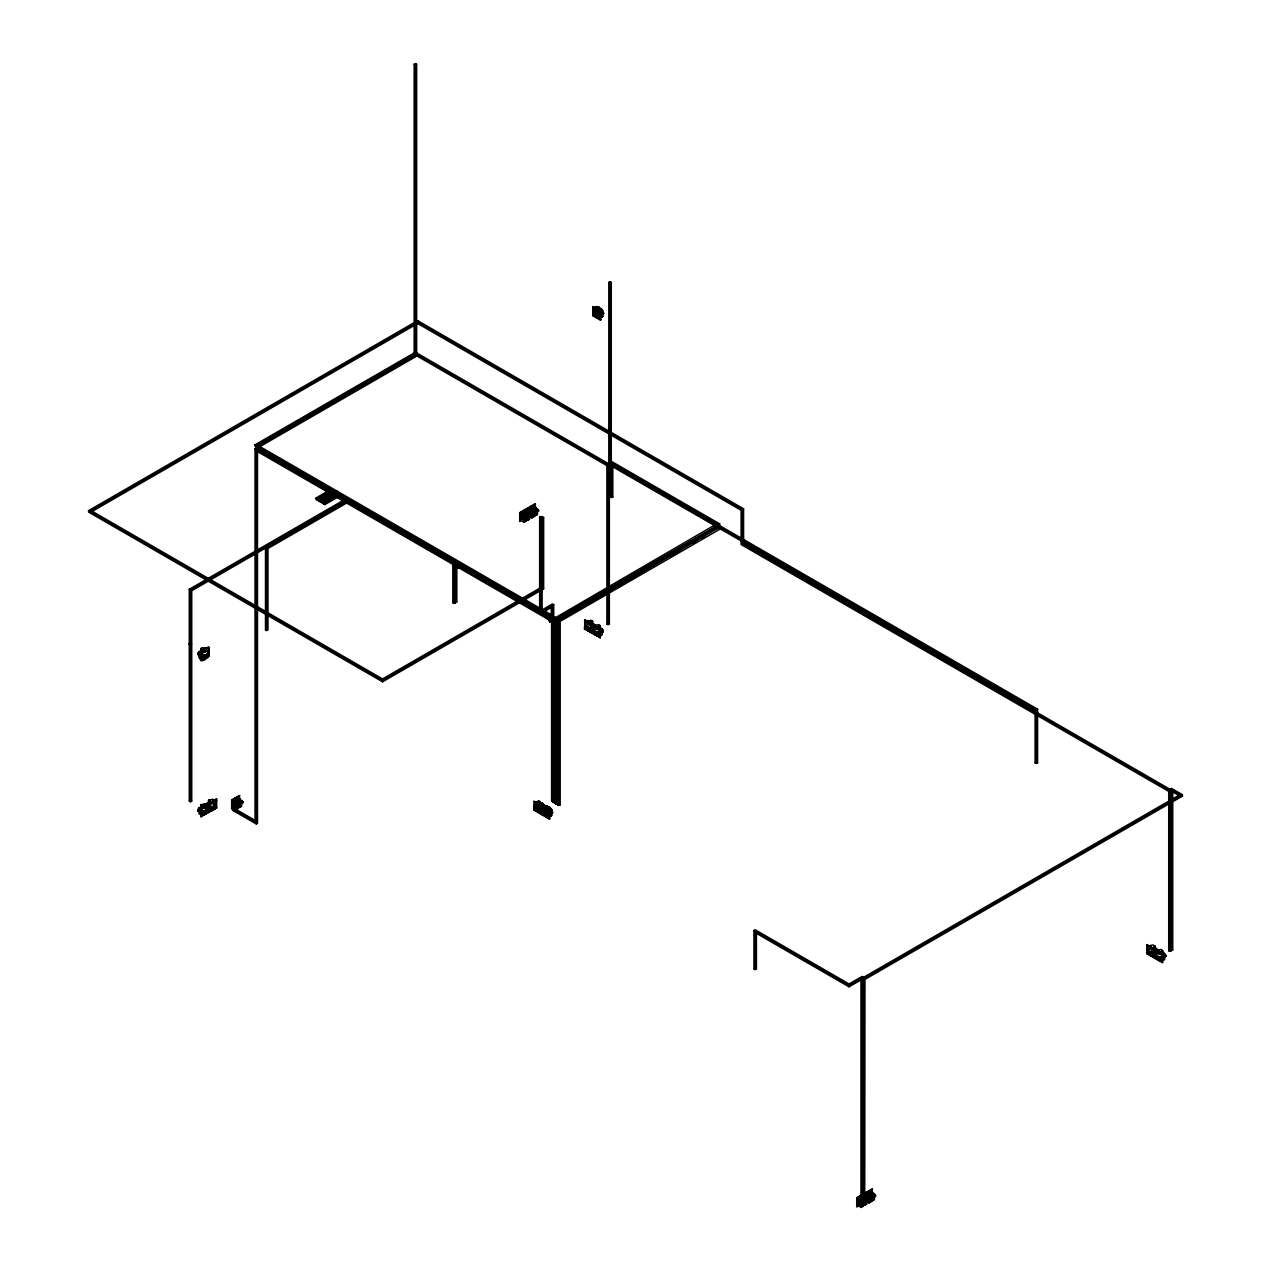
<?xml version="1.0" encoding="UTF-8"?>
<svg xmlns="http://www.w3.org/2000/svg" width="1271" height="1271" viewBox="0 0 1271 1271"><rect width="100%" height="100%" fill="white"/><g stroke="black" fill="none" stroke-linecap="round" stroke-linejoin="round"><path stroke-width="1.5" d="M557.731 804.861L557.731 619.93L717.273 527.83L719.736 529.244L560.193 621.36L560.193 804.861L557.731 804.861L560.193 804.861M558.954 805.576L558.954 620.645L719.736 527.115L719.736 529.244M606.887 588.521L606.887 465.599L416.967 355.959L260.571 446.248L258.124 444.818L416.967 353.116L609.349 464.185L609.349 588.648M608.11 589.363L608.11 464.9L611.272 463.073L716.653 523.922L554.649 618.151L554.649 803.081L555.888 803.796L557.111 803.081L557.111 619.581M201.12 655.995L201.422 655.471M201.724 648.814L202.661 648.178L201.422 648.401M203.265 655.471L203.439 654.279L202.661 655.105M204.536 654.549L204.599 654.946M202.502 651.642L200.802 650.673L198.959 651.737L198.959 657.6L201.882 659.284L207.427 656.09L207.427 652.706L208.635 651.673M201.12 804.734L201.326 806.434L202.502 805.671L200.802 804.686L200.802 806.815L198.959 807.879L198.959 813.742L201.882 815.442L207.586 812.328L208.523 806.942A5.227 3.019 -60 0 0 205.918 805.433L204.504 804.686M201.12 812.153L202.661 814.759L201.867 811.724M202.423 804.813L202.041 804.813M201.739 812.407L201.39 811.057A5.227 3.019 -60 0 1 204.011 806.545L205.727 805.353M201.279 811.756L201.739 816.061M202.804 811.343L203.392 810.501M206.966 808.769L206.617 809.484M209.381 800.269L209.048 800.809M208.984 801.779L209.111 801.111M209.572 811.708L209.413 807.26L210.192 810.231M208.968 807.705L207.967 807.657L208.651 808.07M210.509 806.91L210.684 806.1M212.813 805.973L213.004 806.45M214.227 804.241L214.227 805.274L214.068 804.146M216.197 804.05C215.45 800.031 217.5 811.724 209.572 810.993M208.428 808.467L207.427 805.48L206.649 805.925L206.649 803.447L208.508 802.382L208.508 800.253L212.813 799.364L214.354 801.493L215.117 801.048L215.959 804.146L215.879 803.272M232.085 805.417L231.942 803.113A5.227 3.019 -60 0 1 235.024 798.204A5.227 3.019 -60 0 1 238.694 798.172M232.736 804.114L231.973 804.527L232.085 803.208A5.227 3.019 -60 0 1 234.706 798.681L236.581 797.584A5.227 3.019 -60 0 1 239.218 799.078M237.645 808.277L236.803 808.992M237.582 807.879L237.041 807.927M238.201 800.698L238.583 801.048M239.345 800.651L242.586 801.81L242.427 802.779L235.659 806.688L231.973 804.273M239.409 801.731L238.726 802.446M520.189 517.249L521.269 516.185L524.653 518.139L524.653 519.204L520.76 517.011M520.077 517.106L521.269 517.249L521.269 520.633L524.192 522.317L526.194 521.158L526.194 516.01L527.735 515.12L527.735 520.268L525.431 520.808M526.194 521.158L524.796 521.015M535.726 507.844L534.964 507.399A5.227 3.019 -60 0 0 532.374 505.842L530.468 506.938A5.227 3.019 -60 0 0 527.862 511.466L526.432 513.738M527.084 513.913L526.639 515.073L527.433 514.056M526.957 513.087L527.926 512.88M530.658 514.501L532.342 514.771L532.342 513.706L527.115 512.642M528.529 519.458L528.116 519.823M528.498 518.679L528.577 517.647L529.038 519.299L529.197 518.409M532.883 516.582L533.661 516.328M533.741 509.067L534.313 509.02M533.645 516.233L532.263 516.582M534.249 510.021L535.139 509.607M536.267 514.914L536.044 515.279M535.885 514.517L537.188 514.374L536.267 513.214M857.528 1204.05L857.004 1200.952A5.227 3.019 -60 0 1 857.973 1198.474M857.417 1201.588L860.88 1204.606L860.88 1203.542L857.194 1201.683M862.231 1206.322L862.342 1205.178M864.963 1197.187L864.979 1198.06L865.964 1196.885L869.348 1198.839L869.348 1199.903L867.505 1199.729M870.111 1200.793C870.635 1200.364 869.332 1203.192 869.269 1201.715M871.572 1195.598L871.985 1194.629M871.112 1194.422L871.89 1194.057M872.033 1194.978L871.541 1195.773L871.572 1194.883M872.033 1194.073L875.338 1195.185L868.427 1199.188L868.427 1200.428L868.268 1198.918C885.252 1187.305 867.33 1204.844 865.043 1196.519M593.605 311.316L592.89 311.236M534.122 805.893L534.964 806.1M534.726 805.893L534.583 805.719M598.005 308.011L599.006 307.773M539.428 802.637L538.427 802.239M600.452 315.43L599.642 315.224M540.842 803.113L540.969 802.922M600.468 315.526L599.642 315.399M542.113 810.771L541.351 809.452L541.033 810.183M543.257 804.765L541.923 803.558L542.701 804.527M547.769 806.926L549.422 808.054L549.422 806.99L548.548 807.546M549.231 814.346L548.961 813.885M587.726 621.948L587.583 624.029L589.426 625.094L589.569 623.012L587.552 622.012A5.227 3.019 60 0 0 584.93 623.521L585.883 628.907L591.571 632.021M585.566 624.903L585.423 624.426M586.042 628.811L586.042 625.443L584.819 624.395L584.93 625.729M588.123 627.366L588.568 626.921M588.123 627.175L588.966 627.493M591.11 629.447L589.426 628.637L591.11 629.447L590.808 631.751L592.064 627.636A5.227 3.019 60 0 0 589.458 623.124L589.569 623.012M592.064 629.844L592.477 628.049A5.227 3.019 60 0 1 596.035 626.953A5.227 3.019 60 0 1 599.61 632.18L599.61 634.372M592.651 633.165L592.651 624.283L592.191 633.435L592.62 627.969A5.227 3.019 60 0 1 595.241 626.46L597.275 627.445L597.275 629.447L595.273 628.462L595.416 626.381L595.273 628.462M591.269 624.204L592.651 623.394L594.494 624.474L594.494 626.953L593.732 626.508L592.651 629.51M595.114 630.337L594.335 629.495M596.353 631.401L596.274 631.353M598.005 632.688L597.815 631.417M599.181 625.825L598.514 625.268L599.991 626.047M599.658 632.783L599.229 635.198M599.864 627.35L599.578 626.285M599.229 633.149L599.229 632.799M1147.109 949.373L1147.395 948.261A5.227 3.019 60 0 1 1150.001 946.752L1150.033 948.754L1150.033 946.768L1152.034 947.737L1151.876 949.818L1152.034 947.737M1148.873 950.486L1149.302 949.771L1149.302 950.803M1149.492 951.042L1149.27 949.914M1151.192 951.741L1151.383 952.376M1153.877 945.91L1154.719 946.228M1153.258 952.424L1152.416 952.726M1154.195 955.601L1154.036 957.46L1154.576 952.996L1153.575 955.935M1156.499 958.874L1154.958 958L1155.117 949.024L1155.26 957.81C1154.894 952.44 1153.528 953.234 1155.689 953.79M1155.085 952.694L1154.926 954.998M1158.501 956.221L1158.914 956.555M1161.503 951.375L1162.345 950.358L1162.187 951.312M1162.059 959.112L1162.298 957.794M1161.662 957.603C1163.187 959.351 1161.09 963.688 1157.547 959.51M1163.839 958.334L1164.172 958.62M201.739 656.122L201.946 655.693M208.349 652.357L207.268 655.995M208.523 652.992L207.586 655.772M201.422 807.53L201.326 805.862L202.661 808.245L200.659 807.975M198.038 810.548L201.962 811.931M203.567 810.866L202.788 811.565M208.523 809.15L207.586 811.915M216.229 804.702L215.26 807.164M216.038 803.447L216.229 802.509A5.227 3.019 -60 0 0 213.607 801L211.574 801.985L211.574 803.971L213.576 803.002L213.576 801M239.298 801.874L238.837 802.43M519.998 516.836L520.538 518.918M526.21 513.611L526.194 511.212M526.512 514.898L527.036 514.104L527.735 515.12M528.418 512.944L527.163 513.325L527.274 510.592L526.035 509.878L522.031 512.197L523.573 514.326L521.269 513.881L521.269 516.185M527.767 512.435L528.339 513.166M533.042 516.582L532.803 516.185M856.972 1202.064L858.275 1201.317L861.659 1203.272L861.659 1204.336L857.655 1202.747M857.56 1201.905L859.959 1203.192M208.428 652.309L208.682 650.879A5.227 3.019 -60 0 0 205.124 649.783A5.227 3.019 -60 0 0 201.549 654.994M208.968 807.085L209.238 808.912M520.506 517.122L523.89 518.409M527.115 512.69L528.116 512.626M860.88 1195.9L859.768 1196.504A5.227 3.019 -60 0 0 857.162 1201.031L857.274 1202.493M865.964 1197.949L864.963 1197.282L867.728 1198.696M598.863 308.106L598.927 307.169L596.623 306.549L594.161 307.979L593.859 313.476L595.702 314.541L596.163 312.507L593.239 310.823L592.779 306.819L592.779 315.701L600.468 320.149L600.929 310.998L593.239 306.549M598.784 318.274L602.931 316.241L602.39 313.619M600.007 318.449L602.772 316.32M535.123 803.177L539.111 801.223L544.195 805.401L541.891 802.827M537.887 801.048L539.889 802.907L539.889 801.493L539.73 802.462M551.725 809.929L550.2 807.625L545.577 805.48L542.812 807.625L542.812 812.407L545.418 813.218L544.353 812.598L544.353 813.662M541.573 812.233L540.032 812.773M547.737 817.205L551.884 815.172L551.423 812.773M548.961 817.396L551.725 815.251M601.231 309.473L598.927 307.169M588.235 627.429L588.505 626.905M590.348 627.048L590.793 627.969M591.714 621.98L592.493 621.614M591.65 622.377L591.619 622.965M592.429 628.954L591.587 628.557L592.731 628.78M597.434 631.703L598.276 632.608M547.118 806.37L549.263 808.149M547.801 807.292L549.12 807.705M1147.491 949.771C1147.078 946.466 1148.952 960.082 1147.888 949.151M1151.415 952.313L1151.033 951.645M1152.209 951.995L1153.115 952.662M1153.258 952.71L1152.336 952.043M1154.799 953.552L1154.068 953.171L1154.004 955.49M1156.991 954.219L1156.96 955.411M1162.504 951.868L1160.963 953.997L1162.504 953.107L1161.853 951.153M1162.488 957.984L1165.571 956.3M209.079 801.286L210.351 802.557M204.52 810.993L204.806 810.374M232.641 804.416L233.197 803.494L236.581 805.449L236.581 806.513L232.577 804.908M528.259 512.578L526.814 510.688M866.044 1203.812L865.186 1204.273M207.427 812.233L207.427 808.864L208.508 808.372M209.27 807.752L209.095 806.624A5.227 3.019 -60 0 1 211.701 802.096L211.574 801.985M205.918 813.678L206.966 812.503M214.116 804.352L213.862 805.163M240.807 805.893L240.966 805.75M862.278 1205.861L866.727 1204.257L866.727 1198.394L864.963 1197.902M865.885 1203.716L866.107 1204.415M870.127 1201.508L874.416 1199.808L874.416 1193.946L870.73 1191.817L870.73 1190.577L871.954 1192.532A5.227 3.019 -60 0 0 868.427 1191.372A5.227 3.019 -60 0 0 864.852 1196.599M600.007 314.954L600.087 315.256M592.302 628.525L592.032 628.43M592.969 628.954L592.477 630.257M599.277 636.819L599.419 632.736M599.419 633.308L603.121 631.576M1147.57 949.818L1148.491 950.184L1148.349 953.647L1154.036 956.745M1155.339 954.346L1156.197 951.248L1160.963 949.373L1164.649 953.647L1164.649 959.51L1161.726 961.194L1156.038 958.08L1156.197 954.616L1155.117 953.504M1162.345 962.608L1162.806 953.457L1162.345 962.608L1146.966 953.727L1146.966 944.846L1165.729 955.157L1162.107 958.255L1164.649 956.666M1163.505 957.238L1163.505 957.587M210.684 807.133L211.431 806.37M213.766 809.325L210.811 810.469L216.658 807.975L200.802 816.586L200.802 807.705L216.658 799.094L216.658 807.975M232.037 803.939L235.802 805.703L235.659 807.037L235.5 805.528L242.586 801.445L242.729 802.954L239.266 800.873M534.773 510.513L531.882 512.006L528.958 509.433L528.958 511.752L532.342 513.706M600.007 315.875L600.166 314.986M592.334 628.637L591.889 628.16M1153.798 946.196L1154.656 945.91M1149.588 951.01L1149.143 949.866M1161.265 960.383L1161.853 959.843M205.886 649.29L205.886 651.292L204.043 652.357L203.884 650.275L205.918 649.29A5.227 3.019 -60 0 1 208.523 650.784L208.492 651.642M204.965 658.219L208.968 656.265C195.4 670.055 198.276 646.748 208.968 647.384L208.968 656.265M206.077 657.615L203.122 658.712M521.73 512.006L521.73 512.197A5.227 3.019 -60 0 0 520.014 515.819L519.887 516.995L520.173 515.899A5.227 3.019 -60 0 1 522.778 511.371L524.685 510.275A5.227 3.019 -60 0 1 527.29 511.784L528.037 511.387M534.583 510.465L535.043 509.846M525.431 520.093L525.574 517.376M202.2 804.781L202.057 804.765M204.011 806.545L204.043 808.499L205.886 807.435L205.124 803.796L200.802 804.686M206.776 809.579L206.172 808.849L207.109 808.864M867.473 1192.071L869.491 1191.07L870.73 1193.946L872.732 1192.976L871.493 1191.372M414.187 64.265L415.426 64.964L415.426 353.64L257.505 444.818L259.046 445.708L256.583 447.138L255.042 446.248L255.042 444.818L414.187 352.941L414.187 64.265L415.426 63.55L416.65 64.265L416.65 354.355M415.426 64.964L416.65 64.265M543.654 588.807L541.192 587.377L541.192 517.567L542.431 516.852L543.654 517.567L543.654 588.807L382.571 681.796L88.573 512.054L88.573 510.64L417.651 320.642L743.583 508.813L743.583 543.098L742.343 543.813L742.343 509.528L743.583 508.813M743.583 543.098L1171.195 789.99L1171.195 950.756L1168.732 950.756L1168.732 791.404L741.12 544.528L741.12 510.243L417.651 323.485L91.035 512.054L91.035 510.64L417.651 322.071L742.343 509.528M267.768 440.322L271.2 438.336M283.179 431.425L286.595 429.439M291.726 426.484L295.158 424.514M300.29 421.543L303.705 419.573M315.685 412.646L319.116 410.676M324.248 407.705L329.38 404.75M332.795 402.764L337.927 399.809M348.206 393.883L353.338 390.912M360.186 386.956L370.449 381.03M390.991 369.178L394.407 367.208M406.386 360.281L409.802 358.311M257.505 450.156L257.505 823.211L256.265 823.926L233.197 810.596L234.42 808.467L256.265 821.082L255.042 821.781L255.042 448.727L256.265 448.028L330.651 490.971L317.273 498.693L316.034 497.978L316.034 499.408L317.273 500.107L320.61 498.184M256.583 447.138L256.583 449.267L259.046 447.837L333.733 490.971L333.733 492.385M608.11 464.9L416.967 354.53L259.348 445.533L259.348 447.662L260.571 446.947L336.815 490.971L336.815 492.385M714.191 525.336L608.809 464.503L608.809 282.416L610.032 281.701L611.272 282.416L611.272 463.073M608.809 282.416L611.272 282.416M594.161 307.979L597.863 306.74M594.32 309.489L595.543 310.203L595.543 309.314L594.161 308.678L594.32 310.728L598.466 312.952L598.323 311.967M594.32 309.663L594.161 315.081L595.543 315.701L593.541 312.062L593.239 315.43L600.929 319.879M593.239 310.823L598.927 313.746L599.388 315.971M595.543 309.314L595.241 311.268M596.163 309.663L597.545 310.283L597.386 311.268L596.163 309.663L596.464 311.792M594.32 311.443L595.702 314.541M594.002 311.967L594.939 311.443L593.859 313.476M600.627 309.759L600.786 308.249M594.463 312.587L593.239 312.237M595.4 308.154L598.784 310.108L601.247 308.678L602.772 310.998M598.323 311.792L599.388 312.587M595.241 313.746L596.464 314.287M599.388 313.476L598.005 315.701L598.927 315.176L596.321 314.906L598.164 315.971L598.625 313.921L596.321 313.127L598.164 314.191L598.164 317.385C600.23 318.942 599.785 314.731 599.388 315.43M596.464 313.397L597.386 312.857L597.386 314.287M599.388 311.713L599.086 314.191L600.007 314.731C603.503 309.886 602.39 316.193 602.629 313.397M598.784 310.108L600.007 311.347L602.47 309.933M592.779 315.701L593.541 312.062M593.541 310.632L593.541 307.439L600.007 311.522L600.929 310.998M599.547 311.617L598.164 310.998L598.466 312.952M599.388 312.412L599.245 313.572L598.323 313.031M595.543 315.701L595.4 313.667M598.323 316.59L598.466 315.43C595.654 313.111 599.165 319.021 596.163 316.415L596.464 315.526M596.163 316.415L596.464 312.332L595.543 314.287L596.464 313.746L594.939 312.857M602.47 312.777L603.55 312.857L603.55 314.287M597.545 316.145L596.163 315.526M600.389 314.763L603.55 312.857M598.323 316.415L599.388 317.21M602.47 313.842L602.931 310.902L600.309 312.412L600.007 311.347M599.928 315.748L602.931 314.112M603.391 314.016L600.198 315.462M599.388 317.035L594.32 313.222M600.309 311.347L600.007 319.339L600.007 316.145M316.034 497.978L328.188 490.971L328.188 492.385L256.265 450.855L256.265 823.926M333.733 490.971L318.814 499.582L318.814 500.996L317.575 500.297L317.575 498.868L331.27 490.971M325.63 495.277L330.651 492.385M325.281 499.042L320.34 501.886L319.116 501.187L319.116 499.757L334.352 490.971L334.352 492.385M319.116 499.757L320.34 500.472L336.815 490.971M543.956 610.557L552.504 615.498L551.264 616.197L337.117 492.56L321.881 501.362L321.881 502.776L320.657 500.647L337.117 491.146L540.54 608.587M330.222 496.183L333.51 494.292M322.199 501.537L337.117 492.926L552.806 617.452L555.57 617.277L552.806 618.866L337.117 494.34L323.422 502.252L322.199 501.537L322.199 502.951L323.422 503.666L328.554 500.695M328.649 498.868L332.033 496.913M323.74 502.426L337.117 494.689L346.348 500.027L346.348 501.441L337.117 496.119L323.74 503.84L323.74 502.426L324.963 504.555L323.74 503.84M324.963 504.555L337.117 497.533L343.885 501.441M265.607 548.055L191.73 590.713L191.73 643.825L189.268 643.825L189.268 589.283L343.885 500.027M190.507 644.54L190.507 589.998L346.348 500.027M265.496 547.054L346.649 500.202L456.813 563.8L455.272 566.103L455.272 602.708L454.033 603.407L452.81 602.708L452.81 564.689L454.351 563.8L454.351 565.214L346.649 503.046L267.959 548.484L267.959 629.844L266.735 630.543L265.496 629.844L265.496 547.054L266.735 547.769L346.649 501.616L454.351 563.8M270.755 545.084L275.918 542.113M291.377 533.185L299.956 528.228M313.699 520.284L325.726 513.341M337.752 506.398L341.2 504.428M189.268 643.825L190.507 643.11M189.268 644.19L191.73 644.19L191.73 801.048L190.507 801.763L189.268 801.048L189.268 644.19L190.507 643.476M200.802 650.673L200.802 648.544L205.124 647.654L206.649 649.783L207.427 649.338L208.047 651.467M206.649 648.544L202.661 650.847L201.469 649.465L201.406 650.339L202.502 649.513L202.661 652.087L200.659 651.816M205.886 648.448L205.124 648.893L205.124 647.654M197.879 653.421L208.968 647.384M197.879 654.311L198.498 652.881L201.882 654.835L201.279 655.375M201.739 652.087C205.886 650.196 199.325 652.452 201.882 654.835M208.651 648.274C204.345 650.911 210.493 646.033 208.508 650.132M197.879 654.486L201.882 655.915L201.739 659.903M198.816 653.961L201.342 655.328M204.424 651.419C206.855 649.322 203.551 653.659 204.345 650.752L205.425 650.307L205.425 651.372L205.425 650.307M198.816 655.026L199.039 653.993M201.882 653.961L202.041 652.261M200.119 655.502L200.04 655.471M202.343 656.71L202.661 659.014L202.343 656.71C205.854 653.358 202.979 661.047 202.804 657.329L203.884 656.885L202.804 657.329M205.727 656.885L205.727 654.756L207.268 653.866M206.045 655.645L206.966 655.105L206.045 656.71L206.808 655.026M204.504 657.679L204.202 656.71L205.584 656.09L204.345 657.87M208.508 654.215L208.651 656.09L200.802 660.443M206.887 655.502L205.966 656.043L206.966 655.725M203.884 657.329L202.883 657.997L203.884 657.504M265.496 629.844L266.735 629.129M535.584 504.015L520.046 512.817L519.728 521.523L519.728 512.642L535.123 503.761L535.584 509.878L537.426 508.813L537.426 514.676L533.264 516.36L533.264 511.212L535.425 510.688L535.425 515.835M520.189 514.676L521.571 512.102M525.273 509.973L526.655 509.178M529.419 507.574L527.417 508.193M528.069 510.132A5.227 3.019 -60 0 1 533.121 505.651L534.503 504.825M529.737 507.749L531.262 509.878L529.737 507.749L533.725 505.445L534.964 507.399M523.271 511.832L524.351 511.387L523.271 512.896L523.271 511.832L523.573 514.326M523.35 512.499L524.272 511.975M523.35 512.324L524.272 511.8M526.035 509.878L526.035 511.133L527.274 510.592M534.964 506.16L533.725 506.684L533.725 505.445M523.43 512.991L524.653 512.451L527.878 514.326L529.737 513.262L529.737 519.124L527.735 520.268M531.262 508.638L532.342 508.019L535.584 509.878M528.958 511.752L526.035 513.262L526.035 515.39L524.192 516.455L522.81 514.771M535.584 507.749L533.725 508.813L533.725 510.942L532.342 510.148L530.5 511.212M522.81 515.661L524.653 514.596L526.035 515.39M520.649 517.44L523.89 519.474M520.189 518.949L520.967 519.378M524.192 518.949L522.81 519.029L522.81 517.964L524.192 517.869M529.737 513.961L530.801 515.661L530.658 513.436L530.5 515.486L523.731 519.394M537.426 509.528L538.507 511.212L538.348 509.703L531.262 513.786L531.262 515.216L531.421 513.881L538.507 509.798M521.73 519.648L520.046 520.633L521.73 519.823M523.731 518.314L523.731 519.744L523.573 518.234C539.984 508.893 524.669 517.742 524.653 518.139M529.737 514.676L530.5 514.596M537.426 510.243L538.507 510.148M531.421 514.946L538.189 511.037L538.189 509.973M523.573 519.648L530.801 515.486M531.262 515.216L538.507 511.037M525.574 519.474L525.431 520.459M532.66 516.28L533.121 515.661M533.121 515.12L532.581 515.343M537.188 514.278L536.346 513.961M528.958 516.185L531.882 517.869L533.884 516.725L533.884 511.578M456.813 563.8L454.033 565.404L454.033 603.407M454.351 565.579L457.115 565.754L457.115 563.974L455.892 566.469L457.115 565.754M539.651 516.677L542.113 516.677L539.651 516.677L539.651 612.781L540.89 613.496L552.504 606.791L552.504 618.341M457.115 568.598L458.354 566.103L458.354 567.883L455.574 567.708L455.574 602.533L454.351 601.819M541.192 517.567L543.654 517.567M610.35 464.122L610.35 497.009L612.813 497.009L612.813 465.567M610.35 497.009L612.813 497.009M452.81 602.708L455.272 602.708M455.574 602.533L456.813 601.819L456.813 566.993M541.192 587.377L382.571 678.952L91.035 510.64M88.573 510.64L382.571 680.382L542.431 588.092L542.431 518.282M189.268 801.048L191.73 801.048M209.048 801.826L210.192 801.223L210.351 803.796L208.349 803.526M542.542 609.699L552.504 603.947L553.727 604.662L553.727 617.627M197.879 809.579L216.658 799.094M553.727 604.662L542.113 611.367L542.113 587.695M197.879 810.453L201.279 812.407M201.279 811.343L201.739 808.245L203.265 807.355M208.968 806.91L209.429 803.796L211.113 803.002L209.572 803.892M216.356 799.983C212.066 802.605 218.151 798.061 216.197 801.842M197.879 810.819L200.723 809.182L197.879 810.819L197.879 809.389L201.279 811.534M201.882 808.324L203.424 807.435M204.345 806.91L205.425 806.465L205.425 807.53L204.345 807.975L204.504 806.99M208.508 812.153L208.508 804.336L206.966 805.226L208.651 804.416L208.508 806.291M213.115 802.017L212.035 802.462C211.955 805.909 213.814 800.095 212.956 803.002M205.425 807.085L204.504 807.625M212.193 803.002L213.115 802.637M205.425 806.91L204.504 807.435M212.193 803.177L213.115 802.462M198.816 811.168L199.039 810.151M209.572 805.671L209.429 803.796M199.658 811.931L200.04 811.613M216.324 803.765L215.117 804.416L215.117 807.8M202.343 812.852L202.661 815.172L202.343 812.852C206.41 811.406 202.089 815.045 203.725 812.947M205.727 810.898C209.413 807.562 202.518 815.204 207.586 812.328M211.574 807.53L210.033 808.42L210.351 810.723L210.192 808.499C213.957 806.863 209.842 810.644 211.431 808.499M213.576 806.545L215.117 805.671L213.576 806.545L213.576 808.69L215.276 807.879M202.502 812.947L204.043 812.058M206.808 811.168C204.631 812.836 207.872 809.881 206.966 812.328M214.656 806.815L213.576 807.26L214.656 806.815L214.656 807.879M204.504 812.947L204.345 814.012L205.425 812.153L205.187 813.265M208.651 810.453L208.651 812.233M209.572 809.929L209.572 811.343L210.97 810.723M211.892 808.42L213.274 807.8L212.035 809.309M206.045 812.233L206.966 811.708L206.045 812.407M211.574 809.039L210.652 809.754M213.035 808.022L212.893 808.817M214.656 807.26L213.655 807.752L214.577 807.212M210.573 809.706L211.574 809.214M202.343 814.997L203.884 814.107M204.202 813.917L205.425 813.218M210.033 810.548L211.574 809.659M205.124 814.457L202.041 815.871L201.882 814.361M200.802 816.586L216.356 807.8L216.197 805.925M235.199 807.307L231.656 808.817L231.656 799.936L239.345 795.503L239.806 801.62L241.649 800.555L241.649 806.418L237.502 808.102L237.502 802.954L239.663 802.43L239.663 807.578M239.806 795.757L231.958 800.11L232.116 809.087M232.116 801.985L233.657 799.491M233.959 799.491L235.5 801.62L233.959 799.491L238.726 796.567M233.197 803.494L233.959 800.73M237.963 798.426L239.965 798.696L239.186 799.141L237.963 797.187L237.963 798.426L241.649 800.555M238.122 798.522L239.186 797.902M235.5 800.38L239.806 799.491M457.115 566.818L548.5 619.581L550.963 618.151L550.963 619.93L549.723 619.231M233.197 801.175L235.5 801.62M558.652 803.971L556.19 803.971L556.19 619.041L715.732 526.941L715.732 524.812L717.273 523.922L717.273 525.336M234.738 802.065L234.738 802.954L236.581 801.89L237.963 802.684L237.963 800.555M548.5 619.581L549.723 622.059L554.347 619.406L554.347 802.907L553.123 802.192L553.123 618.691L554.347 619.406M556.19 619.041L557.429 619.755L716.955 527.656L716.955 525.511L719.736 523.922L718.194 526.226M554.649 618.151L555.888 618.866L715.43 526.766L715.43 524.621L610.032 463.788L610.032 283.115M717.273 527.83L717.273 525.701L718.496 524.987L1037.581 709.202L1037.581 762.854L1035.118 762.854L1035.118 710.616L718.496 527.83M232.116 806.068L233.356 807.307M234.738 802.954L236.12 803.765L237.963 802.684M232.116 806.243L232.116 807.657M236.12 806.243L234.738 806.338L234.96 805.306M241.585 801.493L241.808 802.43M587.996 601.755L591.428 599.769M603.439 592.842L606.871 590.856M612.018 587.885L615.434 585.899M620.582 582.928L624.013 580.958M636.024 574.015L639.456 572.045M653.183 564.117L661.762 559.161M668.625 555.205L673.773 552.234M711.506 530.436L714.938 528.466M233.657 806.958L231.958 807.927L233.657 807.133M234.738 806.338L232.577 804.734M242.729 801.54L235.659 805.798L236.581 805.449M241.649 801.985L242.729 801.89M235.5 806.958L242.729 802.779M568.947 614.529L572.379 612.543M577.527 609.572L580.958 607.586M592.969 600.659L596.401 598.673M610.112 590.761L615.259 587.79M634.134 576.891L639.281 573.92M670.167 556.094L680.446 550.152M692.457 543.21L695.888 541.239M701.036 538.269L704.468 536.283M236.803 807.085L236.883 808.022M240.505 804.956L240.346 805.925L241.045 805.449M240.426 805.973L241.331 805.83M233.197 810.596L234.42 808.467M233.197 804.559L233.197 807.927L236.12 809.611L238.122 808.467L238.122 803.32M584.501 620.121L600.341 628.732L600.341 637.613L584.501 629.002L584.962 619.851L603.264 630.416L603.264 631.846M584.803 620.995C588.727 621.424 582.849 623.553 584.962 620.915M590.808 622.329L588.044 620.566L586.805 622.52L586.042 622.075L585.423 625.094M587.266 622.25L590.808 620.2L592.651 621.265L592.651 623.394M588.187 622.949L589.109 624.554M588.044 623.664L589.045 624.156L588.123 623.441M592.651 621.265L591.269 622.075L592.35 623.934L590.808 624.824L592.35 622.695M588.505 630.956L584.803 628.811L585.121 627.048L584.501 629.002M591.428 624.998C591.952 628.97 591.698 623.267 590.189 624.109M586.185 626.603L587.726 627.493L586.185 626.603L586.185 628.732L587.583 629.701L587.726 627.493M586.662 627.747L587.583 628.287L586.662 627.747L586.662 628.811M585.883 628.51L585.295 626.968M586.582 628.239L587.504 628.78M586.582 628.414L587.424 629.002M592.493 625.443C596.369 625.872 590.665 627.969 592.651 625.348M594.494 624.474L593.112 625.268L593.112 624.379M588.266 629.844L588.044 628.732L588.123 629.923M587.583 629.352L587.424 628.382M594.494 625.888L598.498 624.649L600.341 625.713L600.341 627.842L602.2 628.907L602.2 634.769L599.277 636.453L593.573 633.355L593.176 629.463M588.886 629.479L588.886 630.368M588.966 629.526L589.109 630.591L588.044 629.796M589.728 629.526L590.65 630.066L589.728 629.526L589.426 630.766L589.569 628.557M592.191 628.811L591.921 627.731A5.227 3.019 60 0 0 588.346 622.52A5.227 3.019 60 0 0 584.787 623.616M589.649 630.019L590.57 630.734L589.569 630.066M596.814 627.938C594.701 625.713 597.91 630.734 596.655 628.017M595.734 627.938L596.655 628.637M590.65 631.131L590.65 630.066M595.734 628.112L596.735 628.589M591.571 632.37C591.015 628.271 592.985 634.944 590.046 631.846L590.189 631.751M597.275 627.445L597.116 627.54A5.227 3.019 60 0 1 599.753 632.084L599.578 632.815M600.341 625.713L598.959 626.508L600.039 628.382M596.194 635.389L592.493 633.26L592.493 631.48L593.573 632.942M599.118 629.447C599.864 633.419 599.086 627.667 597.878 628.557M593.732 631.131L595.273 632.021L595.416 634.054L593.891 633.165L593.891 631.036L595.416 631.925L595.575 634.324L595.956 633.387M600.341 627.842L598.959 628.637L600.802 629.701L602.2 628.907M606.887 594.463L606.887 624.204L609.349 624.204L609.349 592.604M594.351 632.195L595.273 632.72L594.351 632.195L594.351 633.26M594.192 632.72L595.193 633.387M594.192 632.91L595.193 633.212M606.887 624.204L609.349 624.204M595.273 633.8L595.114 632.815M598.816 633.879C595.559 629.955 600.722 639.043 598.339 634.499L597.275 634.054L598.339 634.499M597.735 628.462L599.419 629.256L599.277 632.021L602.661 630.066L603.264 631.655M596.957 633.879L595.734 633.165L595.813 634.372C597.751 636.056 596.528 632.561 596.576 634.817M603.264 630.416L599.88 632.545M599.88 633.435L602.661 631.131M597.354 634.451L598.276 635.166L597.275 634.499M599.499 633.387L602.2 631.925M598.339 635.564L598.196 634.594M599.277 637.168L596.989 635.881M534.042 801.318L549.882 809.929L549.422 819.08L534.042 810.199L534.042 801.318L549.422 810.199L549.422 819.08M537.426 808.769L537.426 806.99L534.503 805.306L534.805 801.937L541.573 805.846L541.573 809.039L540.35 808.69L540.35 810.104L541.573 810.453L540.35 810.104M535.584 803.081L536.807 803.796L535.584 803.081L536.505 805.75L536.807 803.796M535.425 802.462L539.111 801.223M535.584 803.971L536.505 805.75M535.584 804.146L535.425 809.579L536.807 810.199L537.728 806.815L537.426 810.898L538.809 811.534L537.426 810.008M540.032 801.763L540.191 802.732C542.526 805.798 541.605 800.841 541.573 803.717M534.503 805.306L540.191 808.245L540.652 810.453L535.584 807.705M535.726 805.131L535.123 807.975L537.728 808.769M538.65 806.815C538.173 803.463 539.81 806.434 537.426 805.036L537.569 804.066L537.569 806.37C540.223 809.977 539.682 803.923 539.428 806.37L540.811 806.99L540.493 808.054L539.571 807.53M549.882 818.81L534.503 809.929L534.503 806.735L536.648 809.389M535.584 805.925L536.966 809.039M537.426 805.036L537.569 806.37M535.726 807.085L534.503 806.735M536.648 802.637L540.032 804.591L542.495 803.177M536.807 808.769L537.728 808.245L535.123 807.975L540.191 810.723M536.648 808.149L536.648 809.214M538.809 811.534L537.569 810.819L537.569 807.625L539.889 808.42L539.428 810.453L537.569 809.389L540.191 809.659L539.269 810.199L540.652 807.975M539.571 805.401L540.811 806.1L539.428 805.48M540.032 804.591L541.271 805.846L543.734 804.416M534.042 810.199L534.805 806.545M534.503 802.112L541.271 806.021L542.193 805.48M547.118 814.902L545.736 811.788L547.579 812.852L547.579 814.632L545.275 813.837L546.339 811.788L545.116 814.457L546.498 815.966L545.116 815.347L545.116 811.438L542.193 809.754L542.193 806.545L549.263 810.278L548.961 818.27L548.5 810.548L547.118 809.929L548.198 812.503L547.277 809.834M551.582 619.581L551.582 801.318L552.806 800.603M538.507 809.389L539.73 809.929L539.428 811.883L539.571 810.898M540.35 808.69L540.811 806.1M544.195 810.199L543.273 807.53L544.496 808.245L544.353 810.104L542.955 809.834M543.114 806.91L546.816 805.671M551.582 801.318L554.045 801.318M553.123 802.192L554.347 801.493M544.496 808.245L543.114 807.625M547.737 806.195L547.579 807.355M542.193 809.754L547.88 812.677L548.341 814.902M554.649 803.081L557.111 803.081M539.428 810.993L540.652 811.534M542.193 811.168L543.416 811.534L542.193 811.168L542.193 814.361M546.196 810.104C546.228 807.53 543.686 810.564 546.339 810.199M549.58 807.26L551.884 809.834L552.504 812.852M556.19 803.971L557.429 803.272M544.353 807.085L547.737 809.039L550.2 807.625M542.812 812.407L543.893 810.374L542.955 810.898L545.418 811.263M540.985 809.722L541.271 813.837L541.271 810.644M544.496 811.788L544.496 814.632L543.416 813.122M545.275 810.819L547.277 811.962M548.5 810.548L547.118 809.929M547.737 809.039L548.961 810.278L551.423 808.864M542.495 810.993L541.732 814.632L541.732 805.75M542.193 806.545L548.961 810.453L549.882 809.929M543.114 814.012L543.273 810.374L544.655 813.488M544.496 813.218L545.418 812.677M551.884 809.834L549.263 811.343L548.961 810.278M545.418 812.328L546.959 813.218L548.341 812.407M546.196 813.837L547.42 814.361L547.118 816.316L547.42 815.442M545.116 815.347L546.498 815.966M551.582 812.328C551.741 815.807 550.629 810.12 552.504 811.788L552.504 813.218M548.039 813.122L548.961 813.662L551.423 811.708M552.504 811.788L549.342 813.694L551.884 812.503M548.039 814.552L548.961 815.076M548.881 814.679L552.504 813.043M717.273 525.701L1036.342 709.917L1037.581 709.202M1035.118 762.854L1037.581 762.854M756.42 931.929L756.42 968.867L755.196 969.582L753.957 968.867L753.957 930.499L755.196 929.784L849.044 983.976L862.199 976.382L863.422 977.081L863.422 1201.81M753.957 968.867L756.42 968.867M1172.736 790.514L1172.736 949.866L1170.273 949.866L1170.273 789.1L1171.497 788.385L1182.427 794.693L1182.427 796.107L864.963 979.401L864.725 1205.401M742.343 543.813L1169.956 790.689L1171.195 789.99M753.957 930.499L849.044 985.39L863.422 977.081M863.184 1201.143L863.184 1206.29L862.501 977.971L1179.965 794.693L1179.965 796.107L1171.497 791.229L1171.497 950.581M755.196 969.582L755.196 932.628L849.044 986.82L862.199 979.226L862.199 1202.525L860.96 1201.81L860.96 978.511M862.501 977.971L863.724 978.686L1182.427 794.693M1147.427 945.64C1151.192 948.595 1146.426 944.051 1147.427 947.594M1156.96 951.693L1156.96 949.199L1153.274 944.941L1149.27 946.005L1147.888 949.818M1151.574 948.23C1149.461 946.005 1152.686 951.01 1151.415 948.309M1150.573 948.182L1151.415 948.929L1150.573 948.357M1155.117 946.005L1153.734 946.8L1154.799 948.659M1147.57 951.772L1146.966 953.727M1154.036 951.423L1154.195 949.548L1152.654 948.849M1154.799 947.419L1153.274 949.548L1156.96 949.199M1150.191 952.217C1146.299 949.898 1152.034 953.171 1150.652 954.521M1148.952 952.567L1150.033 953.012L1148.952 952.567L1148.952 953.647L1149.111 952.487M1149.032 952.98L1149.953 953.679M1148.349 953.647L1150.191 954.346L1150.033 952.313M1149.032 953.155L1149.953 953.504M1155.117 950.088C1158.707 953.043 1154.052 948.468 1155.117 952.043M1148.952 954.171L1150.954 955.681M1150.493 953.457L1151.574 955.061M1150.033 954.092L1149.89 953.107M1152.193 955.331L1152.034 953.282L1153.575 954.171L1153.274 956.475L1152.034 954.346L1153.115 954.791L1152.495 956.57L1154.036 957.46M1156.96 950.613L1159.263 950.358M1156.197 951.248L1158.183 950.978L1158.183 949.739M1154.116 953.631L1154.529 952.376A5.227 3.019 60 0 0 1151.907 947.848L1151.907 947.848M1153.575 954.171L1151.876 953.377M1158.342 952.138L1159.263 953.727M1158.183 952.662L1159.12 953.377M1157.722 951.201L1157.722 953.202L1158.04 950.708L1157.118 951.423M1158.183 952.837L1159.184 953.329M1159.724 952.186L1159.581 954.267L1159.724 952.186L1157.69 951.185M1161.424 951.248L1162.806 950.438M1155.45 956.142L1156.038 957.683L1155.117 956.126M1160.185 953.202L1161.885 953.997L1161.726 955.856M1157.881 956.666C1154.402 953.091 1159.756 960.574 1158.262 958.223M1156.658 957.015L1157.722 957.46L1156.658 957.015L1156.658 958.08L1156.801 956.92M1161.885 953.997L1160.185 953.377M1156.721 957.413L1157.659 957.953M1156.038 958.08L1157.881 958.795L1157.722 956.745M1156.721 957.587L1157.579 958.175M1168.732 950.756L1171.195 950.756M1164.649 953.647L1160.963 953.997M1158.342 958.08L1159.12 959.589M1159.724 957.73C1160.121 963.339 1158.31 955.236 1161.265 958.62L1160.963 960.924L1159.724 958.795L1160.804 959.24M1161.726 954.092L1161.726 956.745L1165.11 954.791L1165.729 956.396M1158.183 957.905L1158.421 959.017M1165.11 955.856L1161.694 957.889L1161.726 961.909M1161.106 958.699L1159.581 957.81M1165.729 956.57L1165.729 955.157L1162.187 953.282M1160.645 959.764L1159.724 959.24L1160.725 959.907M1160.804 960.304L1160.645 959.319M860.26 1205.146L856.733 1206.656L856.733 1197.775L861.341 1195.105M864.423 1193.326L872.113 1188.893L872.573 1195.01L874.416 1193.946M861.531 1195.312A5.227 3.019 -60 0 0 858.735 1197.361L857.035 1197.949L857.194 1206.91M870.111 1190.577L871.652 1189.688M857.194 1198.029L861.802 1195.376M864.884 1193.596L872.573 1189.148M861.341 1196.519L860.26 1196.964L860.578 1199.459L859.037 1198.569L859.037 1197.33L861.706 1195.789M866.727 1192.881L868.268 1195.01L866.727 1192.881L870.73 1190.577M869.03 1193.151L869.03 1192.087L867.966 1192.976M861.198 1196.885L860.34 1197.632M860.26 1197.584L861.261 1196.917M857.353 1199.729L856.733 1197.775M858.275 1201.317L859.037 1198.569M860.26 1198.029L861.198 1197.504M864.884 1195.376L865.043 1193.676M865.964 1196.885L866.727 1194.12M870.889 1191.912L871.954 1191.277M861.341 1197.584L859.037 1197.33M868.268 1193.771L869.348 1193.151M858.275 1199.014L860.578 1199.459M865.964 1194.565L868.268 1195.01M867.505 1195.455L867.505 1196.345L869.348 1195.28L870.73 1196.075L870.73 1193.946M857.655 1202.573L859.959 1203.891M865.424 1198.076L867.807 1199.363L860.737 1203.446M857.353 1203.987L857.194 1205.496L858.576 1204.701M864.884 1199.459L866.727 1198.394M867.505 1196.345L868.887 1197.139L871.811 1195.455M859.959 1203.002C860.34 1205.941 858.878 1201.842 861.198 1203.002M866.727 1199.093L867.807 1200.793L860.578 1204.781L867.807 1200.618L867.648 1198.569L867.505 1200.618L860.737 1204.527M870.889 1196.71L870.889 1201.858L870.27 1196.345L872.414 1195.82L871.572 1195.153M866.647 1199.316L864.344 1197.997M874.353 1194.883L875.497 1196.345L868.427 1200.428M867.648 1199.284L860.578 1203.367L860.737 1204.876M857.194 1205.845L858.735 1204.781M859.8 1204.161L861.198 1204.082M867.807 1199.538L861.039 1203.637M868.427 1200.078L875.195 1196.17L875.195 1195.105M868.268 1200.348L875.497 1196.17M862.501 1202.7L864.963 1202.7L863.724 1201.985M873.113 1198.442L873.193 1199.363L873.193 1198.474M858.275 1202.382L858.275 1205.766L861.198 1207.45L863.184 1206.29M865.964 1201.317L868.887 1203.002L870.889 1201.858M206.887 808.531L206.252 809.627M526.734 515.089L527.036 514.104M204.154 658.712L201.882 659.633L201.39 657.123M203.122 814.87L206.077 813.758L206.808 812.233M530.5 513.532L531.882 513.436M531.421 514.056L531.421 515.12M523.731 519.569L524.033 518.504M234.738 805.274L236.12 805.179M235.659 806.863L235.961 805.798M867.505 1198.664L868.887 1198.569M592.032 623.06L591.73 622.075M591.889 629.081L591.571 632.72M589.299 631.449L590.348 631.449M1151.764 956.173L1152.813 956.173M601.247 316.86L602.47 317.035M551.423 815.966L549.58 815.442M202.359 658.473L201.771 657.933M205.251 810.485L205.044 811.12M599.626 627.493L599.753 626.762M588.346 631.036L589.458 631.353M597.148 635.802L594.192 634.054M1151.907 956.094L1149.111 954.044M1159.613 960.526L1156.658 958.572M592.779 306.819L600.468 311.268L600.468 320.149M603.55 313.031L603.232 314.112M597.545 311.173L597.243 312.412M599.388 314.016L600.468 314.811M594.002 313.397L598.927 316.241M596.321 316.32L597.545 317.035M593.541 315.256L600.309 319.164M719.736 523.922L611.573 461.468L610.35 462.183L719.736 525.336M625.221 472.192L630.337 475.147M640.552 481.058L645.668 483.997M659.315 491.877L662.715 493.847M674.647 500.726L678.063 502.696M683.178 505.651L686.578 507.622M698.51 514.517L708.741 520.411M715.732 524.812L716.955 525.511M1170.273 789.1L1182.427 796.107M414.187 352.941L415.426 353.64M714.191 526.051L715.43 526.766M715.732 526.941L716.955 527.656M534.503 506.239L535.726 506.954M533.884 506.779L537.426 508.813M534.583 509.75L535.425 510.688M537.426 511.307L537.887 510.497M530.658 508.988L530.5 506.907M526.814 508.908L526.814 510.863M526.035 511.133L529.737 513.262M528.339 512.991L531.58 515.041M529.737 515.74L530.198 514.946M522.031 512.197L523.573 513.087M520.189 518.759L520.189 520.363M521.11 519.823L521.428 517.869M1171.497 949.151L1172.736 949.866M591.174 623.616L595.416 626.063M598.863 628.049L603.264 630.591M1146.966 944.846L1165.428 955.331L1165.428 956.396M591.73 624.824L590.046 624.204M1154.195 949.548L1152.495 948.929M596.814 629.002L595.892 627.397M602.2 632.1L602.343 630.956M1151.574 949.294L1150.652 947.689M1164.649 956.841L1164.808 955.681M1150.033 948.754L1152.034 949.739M1157.722 953.202L1159.724 954.171M592.191 627.938L591.571 624.903M1154.656 952.662L1154.036 949.644M587.885 628.811L589.267 629.447M589.569 630.686L591.11 631.576M597.275 635.119L598.816 636.008M1150.493 954.521L1151.733 955.236L1151.494 954.124M1153.575 956.3L1152.034 955.411L1152.034 953.282M1158.183 958.97L1159.263 959.764L1159.184 958.572M1159.724 959.859L1161.265 960.749M600.341 637.613L584.962 628.732L584.962 619.851M1147.427 953.457L1162.806 962.338M1148.809 954.442L1147.268 953.552L1147.427 944.575M255.042 444.818L257.806 446.423L257.806 448.552L332.049 491.416M259.348 447.662L334.352 490.971M557.731 619.93L558.954 620.645M271.676 456.194L275.06 458.148M303.848 474.782L308.932 477.721M322.484 485.538L325.884 487.492M329.268 489.446L332.652 491.4M345.664 498.915L350.796 501.886M361.043 507.796L366.175 510.767M379.854 518.663L383.27 520.633M395.233 527.544L398.649 529.514M403.781 532.47L407.197 534.456M427.707 546.292L431.139 548.262M484.124 578.861L489.256 581.816M494.387 584.787L497.803 586.757M502.935 589.712L506.351 591.682M526.861 603.534L530.277 605.504M457.115 563.974L550.963 618.151M256.583 449.267L261.667 452.206M266.767 455.145L276.951 461.023M282.035 463.963L285.435 465.917M290.535 468.872L293.919 470.826M305.803 477.689L315.986 483.568M322.786 487.492L327.87 490.431M338.833 496.754L342.249 498.725M345.68 500.71L349.096 502.68M355.944 506.636L361.075 509.592M379.918 520.475L385.049 523.43M391.897 527.386L400.46 532.327M414.155 540.239L417.571 542.209M429.55 549.136L432.982 551.106M438.114 554.077L441.545 556.047M462.088 567.915L472.351 573.841M479.199 577.797L484.33 580.752M503.157 591.635L508.305 594.59M545.958 616.34L552.806 620.296M255.042 448.727L328.188 490.971M455.574 564.515L549.723 618.866L549.723 622.059M452.81 564.689L455.892 566.469M317.575 498.868L318.814 499.582M320.657 500.647L321.881 501.362M455.574 601.104L456.813 601.819M189.268 589.283L190.507 589.998M541.891 804.241L544.036 805.48M537.426 804.146L538.65 804.861M536.648 805.671L537.728 806.291M544.353 810.104L545.418 810.723M540.652 808.499L541.573 809.039M548.341 812.947L549.422 813.567M537.569 807.625L539.428 808.69L539.428 810.453M536.807 807.355L535.266 806.465L536.187 805.925L536.187 807.355M539.269 808.769L537.728 807.879L538.65 807.355L538.65 808.769M546.339 813.218L547.88 814.107L546.959 814.632L546.959 813.218M543.273 812.153L548.341 815.966M542.955 812.328L547.88 815.172M543.114 813.122L544.353 813.837M547.118 815.442L548.341 816.141M539.428 811.883L540.811 812.503L540.652 809.929M547.118 816.316L548.5 816.951L548.341 814.361M534.805 809.754L541.573 813.662M542.495 814.187L549.263 818.095M203.884 650.275L204.043 650.371A5.227 3.019 -60 0 0 201.39 654.915L201.422 656.17L198.498 653.961M205.886 651.292L204.043 652.357M200.802 648.544L202.502 649.513M198.959 651.737L200.659 652.706M201.279 655.201L197.879 653.246L197.879 654.66L198.038 653.326M198.959 654.756L201.66 656.217M239.266 800.158L241.649 801.445M241.649 803.05L242.11 802.239M238.805 801.763L238.964 801.397M239.663 802.43L238.726 802.065M233.197 809.182L255.042 821.781M208.508 800.253L210.192 801.223M208.508 802.382L210.192 803.351M210.351 803.796L209.111 801.842M208.508 803.272L208.968 812.407L206.808 812.725M206.649 803.447L208.651 804.416M214.815 808.499L214.497 806.735M213.576 808.324L213.735 807.355M205.124 803.796L206.649 804.686M205.886 804.591L207.427 805.48M211.892 809.484L212.114 808.372M205.425 806.465L205.425 807.53M869.491 1191.07L869.348 1195.28M874.416 1195.376L874.416 1196.44M201.739 808.245L201.882 809.929M198.959 807.879L200.659 808.864M205.886 812.773L206.045 811.788M201.882 810.993L198.498 809.039L198.498 810.104M203.805 813.44L202.963 814.187L203.805 813.615M198.959 810.898L201.66 812.376M864.423 1197.775L868.57 1200.174M866.727 1199.808L866.727 1200.873M858.116 1204.956L858.418 1203.002M858.116 1204.606L857.004 1203.144M1162.044 957.953L1162.059 956.904A5.227 3.019 60 0 0 1158.501 951.693A5.227 3.019 60 0 0 1154.926 952.789M1154.195 953.6L1154.37 952.472A5.227 3.019 60 0 0 1150.811 947.245A5.227 3.019 60 0 0 1147.236 948.341M586.662 629.32L587.552 630.257M1160.741 956.809L1160.058 956.634M593.001 631.417L593.589 632.64M586.567 625.65L587.409 625.745M520.014 518.012L520.379 518.838M201.39 656.281L201.549 657.202M232.466 806.227L231.815 804.289M541.271 805.846L541.573 806.91M534.948 508.193L534.837 507.256A5.227 3.019 -60 0 0 534.471 506.43L534.503 504.46L534.662 506.335M239.329 801.413L239.043 807.228M201.358 650.116L201.422 651.372M1162.218 956.809L1162.504 957.905M1169.956 790.689L1169.956 951.471M1157.42 950.358L1157.42 951.423M1156.34 955.776L1156.34 957.905M1150.493 945.29L1150.493 946.53M1148.65 951.328L1148.65 953.457M1036.342 709.917L1036.342 763.553M875.338 1194.835L875.497 1196.345M872.414 1195.82L872.414 1200.968M871.731 1194.788L871.811 1200.618M868.887 1197.139L868.887 1203.002M863.724 978.686L863.724 1203.415M861.198 1207.45L861.198 1201.588L859.8 1199.903M859.8 1196.488L859.8 1198.474M849.044 985.39L849.044 986.82M611.573 464.312L611.573 497.724M608.11 593.303L608.11 624.919M602.962 630.591L602.962 631.655M600.802 629.701L600.802 628.811L598.498 629.256L599.737 627.127M600.007 311.522L600.007 314.731M599.88 629.002L599.88 637.883M598.625 308.424L598.625 306.994L598.466 307.979M597.386 310.378L597.386 312.332M597.386 314.811L597.386 317.13M597.418 633.975L597.116 635.214L597.275 632.99M596.782 312.857L596.782 314.636M595.734 624.998L595.734 626.238M593.7 310.728L593.779 311.665M588.966 621.265L588.966 622.695M588.044 620.566L588.044 621.805M557.429 619.755L557.429 804.686M555.888 618.866L555.888 803.796M552.806 617.452L552.806 802.017M552.186 811.962L552.186 813.043M551.264 606.076L551.264 616.197M548.961 810.453L548.961 813.662M546.339 809.309L546.196 811.343M546.339 813.742L546.339 816.061M545.736 811.788L545.736 813.567M543.273 807.53L543.114 811.708M542.495 806.37L542.653 809.834M541.271 806.021L541.271 809.214M540.89 517.392L540.89 613.496M540.493 810.548L540.493 811.613M538.65 809.309L538.65 811.613M538.348 509.703L538.348 511.133M538.046 807.355L538.046 809.134M535.123 503.761L535.123 507.304M534.805 509.703L534.805 515.486M534.805 801.937L534.805 805.131M534.726 509.655L534.662 510.497M532.342 508.019L532.342 510.148M531.882 512.006L531.882 517.869M527.878 508.464L527.878 514.326M524.653 512.451L524.653 514.596M524.192 516.455L524.192 522.317M522.969 517.869L523.112 519.029M521.73 518.409L521.73 519.474M417.651 320.642L417.651 323.485M416.967 353.116L416.967 355.959M382.571 680.382L382.571 681.796M346.649 500.202L346.649 503.046M337.117 491.146L337.117 492.56M337.117 494.34L337.117 497.533M323.422 502.252L323.422 503.666M320.34 500.472L320.34 501.886M317.273 498.693L317.273 500.107M266.735 547.769L266.735 630.543M259.046 445.708L259.046 447.837M242.586 801.445L242.586 802.875M236.581 799.761L236.581 801.89M236.12 803.765L236.12 809.611M235.04 805.274L235.04 806.338M234.881 805.179L234.881 806.243M216.197 798.824L216.197 807.705M212.813 799.364L212.813 800.603M210.509 809.039L210.652 810.199M208.508 647.114L208.508 655.995M206.188 804.591L206.188 805.671M205.425 655.995L205.584 657.155L205.267 656.17M205.267 812.328L205.346 813.345M203.725 656.789L203.725 657.87M202.804 813.488L202.963 814.632M201.279 651.816L201.279 660.698M201.279 807.975L201.279 816.856M198.038 809.484L198.038 810.898M190.507 644.89L190.507 801.763M209.238 806.704A5.227 3.019 -60 0 1 212.813 801.493A5.227 3.019 -60 0 1 216.372 802.589M201.549 811.152A5.227 3.019 -60 0 1 205.124 805.925A5.227 3.019 -60 0 1 208.682 807.037M522.619 511.292A5.227 3.019 -60 0 1 526.194 510.338M1152.114 954.743L1153.035 955.458L1152.034 954.791M865.646 1202.827L865.503 1203.812L865.646 1202.827M522.969 511.45L522.969 513.436L522.969 511.45"/></g></svg>
